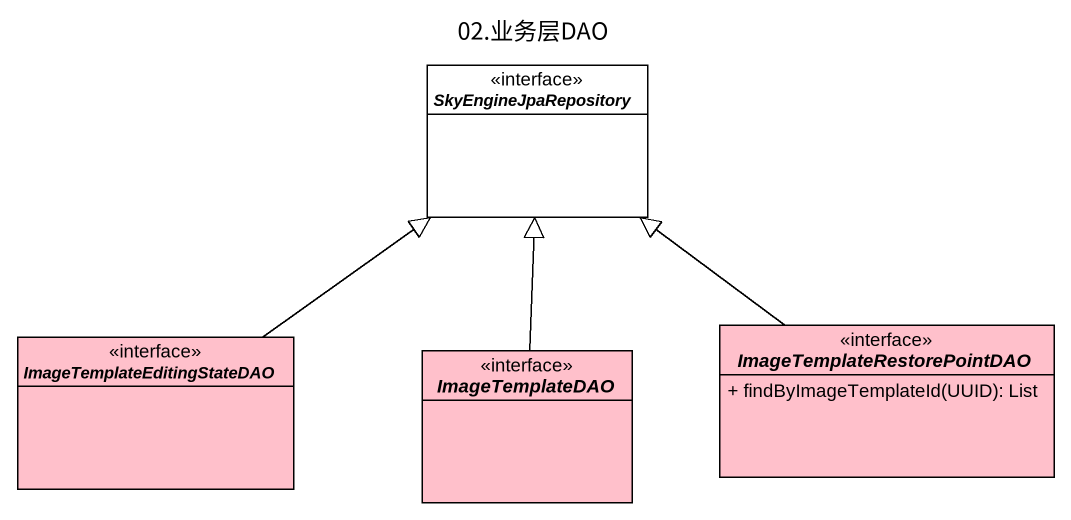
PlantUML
@startuml
title 02.业务层DAO
hide circle
hide empty members
skinparam classAttributeIconSize 0
interface SkyEngineJpaRepository <<interface>> #FFFFFF
interface ImageTemplateEditingStateDAO <<interface>> #FFC0CB
interface ImageTemplateDAO <<interface>> #FFC0CB
interface ImageTemplateRestorePointDAO <<interface>> #FFC0CB {
  + findByImageTemplateId(UUID): List
}
ImageTemplateEditingStateDAO -up-|> SkyEngineJpaRepository
ImageTemplateDAO -up-|> SkyEngineJpaRepository
ImageTemplateRestorePointDAO -up-|> SkyEngineJpaRepository
@enduml
